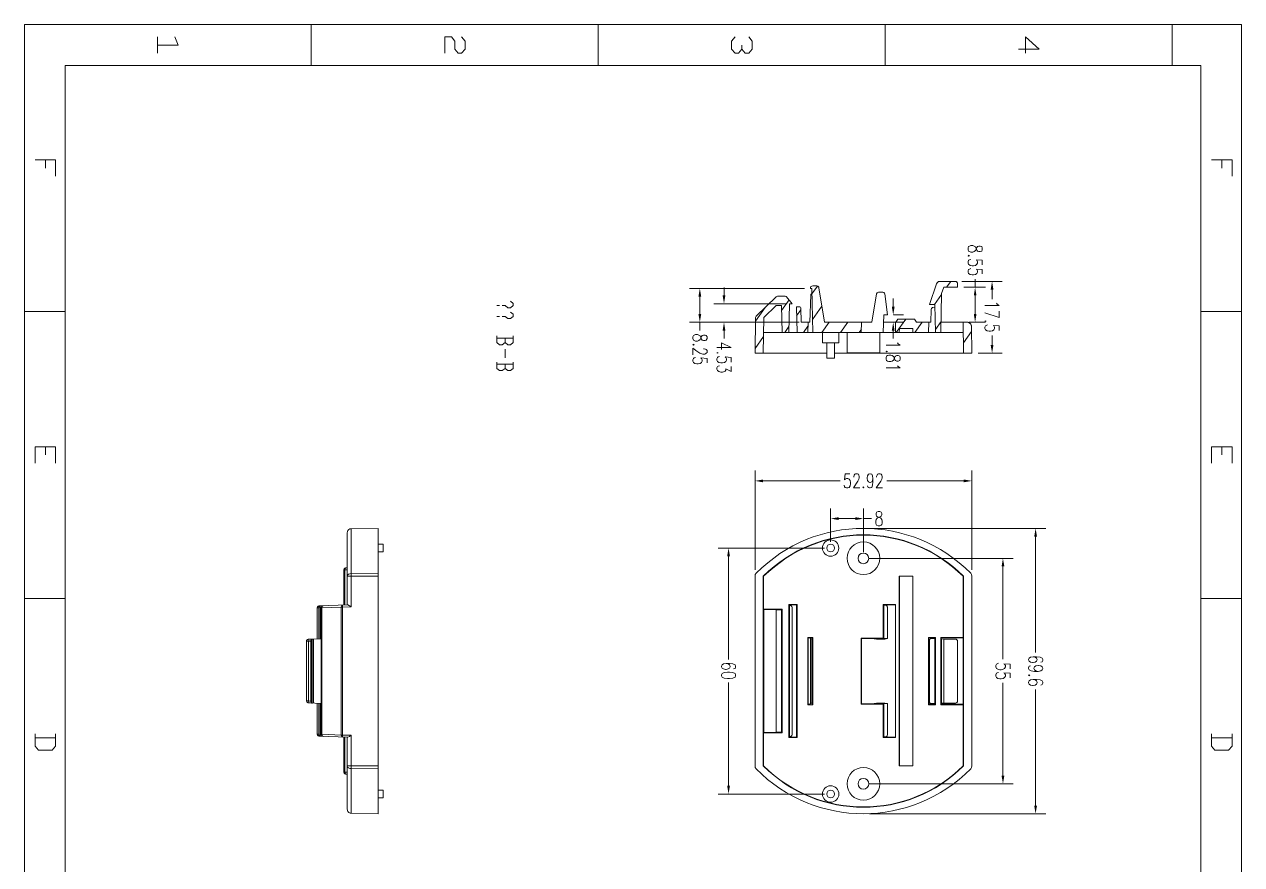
# Model space of a CAD drawing. Header units: millimetres. Extents: x 0 to 204, y 0 to 288.
# Drawn here: x 0 to 203.6, y 147.4 to 288 of the extents above; entities that cross this region are included whole.
import ezdxf

# ---------------------------------------------------------------- set-up
doc = ezdxf.new("R2010")
doc.units = ezdxf.units.MM

msp = doc.modelspace()

# ---------------------------------------------------------------- hatches: boundary and pattern name
h = msp.add_hatch(color=0)
h.dxf.hatch_style = 2
h.paths.add_polyline_path([(0, 287.951333), (0.105833, 287.951333), (0.105833, 287.930167), (0.084667, 287.8455), (0, 287.824333)])
h = msp.add_hatch(color=0)
h.dxf.hatch_style = 2
h.paths.add_polyline_path([(48.090667, 287.951333), (48.090667, 287.930167), (48.0695, 287.8455), (47.984833, 287.824333), (47.900167, 287.8455), (47.879, 287.930167), (47.879, 287.951333)])
h = msp.add_hatch(color=0)
h.dxf.hatch_style = 2
h.paths.add_polyline_path([(96.0755, 287.951333), (96.0755, 287.930167), (96.054333, 287.8455), (95.969667, 287.824333), (95.885, 287.8455), (95.863833, 287.930167), (95.863833, 287.951333)])
h = msp.add_hatch(color=0)
h.dxf.hatch_style = 2
h.paths.add_polyline_path([(144.060333, 287.951333), (144.060333, 287.930167), (144.039167, 287.8455), (143.9545, 287.824333), (143.869833, 287.8455), (143.848667, 287.930167), (143.848667, 287.951333)])
h = msp.add_hatch(color=0)
h.dxf.hatch_style = 2
h.paths.add_polyline_path([(192.045167, 287.951333), (192.045167, 287.930167), (192.024, 287.8455), (191.939333, 287.824333), (191.854667, 287.8455), (191.8335, 287.930167), (191.8335, 287.951333)])
h = msp.add_hatch(color=0)
h.dxf.hatch_style = 2
h.paths.add_polyline_path([(162.073167, 243.586), (161.6075, 243.586), (161.840333, 244.961833)])
h = msp.add_hatch(color=0)
h.dxf.hatch_style = 2
h.paths.add_polyline_path([(113.199333, 242.421833), (112.733667, 242.421833), (112.9665, 243.7765)])
h = msp.add_hatch(color=0)
h.dxf.hatch_style = 2
h.paths.add_polyline_path([(117.242167, 242.612333), (116.7765, 242.612333), (117.009333, 241.2365)])
h = msp.add_hatch(color=0)
h.dxf.hatch_style = 2
h.paths.add_polyline_path([(159.236833, 242.612333), (158.792333, 242.612333), (159.004, 243.988167)])
h = msp.add_hatch(color=0)
h.dxf.hatch_style = 2
h.paths.add_polyline_path([(145.542, 240.749667), (145.076333, 240.749667), (145.309167, 239.373833)])
h = msp.add_hatch(color=0)
h.dxf.hatch_style = 2
h.paths.add_polyline_path([(113.199333, 239.500833), (112.733667, 239.500833), (112.9665, 238.125)])
h = msp.add_hatch(color=0)
h.dxf.hatch_style = 2
h.paths.add_polyline_path([(159.236833, 239.500833), (158.792333, 239.500833), (159.004, 238.125)])
h = msp.add_hatch(color=0)
h.dxf.hatch_style = 2
h.paths.add_polyline_path([(117.242167, 236.749167), (116.7765, 236.749167), (117.009333, 238.125)])
h = msp.add_hatch(color=0)
h.dxf.hatch_style = 2
h.paths.add_polyline_path([(145.542, 236.749167), (145.076333, 236.749167), (145.309167, 238.125)])
h = msp.add_hatch(color=0)
h.dxf.hatch_style = 2
h.paths.add_polyline_path([(162.073167, 234.336167), (161.6075, 234.336167), (161.840333, 232.960333)])
h = msp.add_hatch(color=0)
h.dxf.hatch_style = 2
h.paths.add_polyline_path([(123.549833, 211.836), (123.549833, 211.370333), (122.195167, 211.603167)])
h = msp.add_hatch(color=0)
h.dxf.hatch_style = 2
h.paths.add_polyline_path([(157.099, 211.836), (157.099, 211.370333), (158.453667, 211.603167)])
h = msp.add_hatch(color=0)
h.dxf.hatch_style = 2
h.paths.add_polyline_path([(136.2075, 205.528333), (136.2075, 205.062667), (134.831667, 205.2955)])
h = msp.add_hatch(color=0)
h.dxf.hatch_style = 2
h.paths.add_polyline_path([(138.959167, 205.528333), (138.959167, 205.062667), (140.335, 205.2955)])
h = msp.add_hatch(color=0)
h.dxf.hatch_style = 2
h.paths.add_polyline_path([(169.3545, 202.289833), (168.888833, 202.289833), (169.121667, 203.6445)])
h = msp.add_hatch(color=0)
h.dxf.hatch_style = 2
h.paths.add_polyline_path([(118.004167, 199.009), (117.5385, 199.009), (117.771333, 200.363667)])
h = msp.add_hatch(color=0)
h.dxf.hatch_style = 2
h.paths.add_polyline_path([(163.8935, 197.2945), (163.427833, 197.2945), (163.660667, 198.649167)])
h = msp.add_hatch(color=0)
h.dxf.hatch_style = 2
h.paths.add_polyline_path([(163.8935, 162.327167), (163.427833, 162.327167), (163.660667, 160.951333)])
h = msp.add_hatch(color=0)
h.dxf.hatch_style = 2
h.paths.add_polyline_path([(118.004167, 160.612667), (117.5385, 160.612667), (117.771333, 159.236833)])
h = msp.add_hatch(color=0)
h.dxf.hatch_style = 2
h.paths.add_polyline_path([(169.3545, 157.310667), (168.888833, 157.310667), (169.121667, 155.934833)])

# ---------------------------------------------------------------- linework, layer by layer
at = {"color": 0, "lineweight": 0}
for points in [[(0, 287.930167), (203.581, 287.930167)], [(0, 287.930167), (0, 0)], [(0, 287.930167), (203.581, 287.930167)], [(0, 287.930167), (0.021167, 287.930167)], [(47.984833, 287.930167), (47.984833, 281.093333)], [(95.969667, 287.930167), (95.969667, 281.093333)], [(143.9545, 287.930167), (143.9545, 281.093333)], [(191.939333, 287.930167), (191.939333, 281.093333)], [(203.581, 287.930167), (203.581, 0)], [(25.146, 285.855833), (25.7175, 284.48), (22.2885, 284.48)], [(22.2885, 285.855833), (22.2885, 283.104167)], [(73.130833, 285.855833), (73.702333, 285.157333), (73.702333, 283.802667), (73.130833, 283.104167), (72.559333, 283.104167), (71.987833, 283.802667), (71.987833, 285.157333), (71.4375, 285.855833), (70.2945, 285.855833), (70.2945, 283.104167)], [(119.993833, 283.802667), (119.422333, 283.104167), (118.850833, 283.104167), (118.279333, 283.802667), (118.279333, 285.157333), (118.850833, 285.855833)], [(121.136833, 285.855833), (121.708333, 285.157333), (121.708333, 283.802667), (121.136833, 283.104167), (120.565333, 283.104167), (119.993833, 283.802667), (119.993833, 284.48)], [(167.407167, 283.104167), (167.407167, 285.855833), (169.693167, 283.802667), (166.264167, 283.802667)], [(6.836833, 281.093333), (6.836833, 6.836833)], [(6.836833, 281.093333), (196.744167, 281.093333)], [(196.744167, 281.093333), (196.744167, 6.836833)], [(1.799167, 265.303), (5.228167, 265.303), (5.228167, 262.551333)], [(3.513667, 265.303), (3.513667, 263.927167)], [(198.543333, 265.303), (201.972333, 265.303), (201.972333, 262.551333)], [(200.257833, 265.303), (200.257833, 263.927167)], [(160.2105, 247.734667), (160.2105, 248.496667), (159.1945, 248.581333), (159.300333, 248.496667), (159.406167, 248.263833), (159.406167, 248.031), (159.300333, 247.819333), (159.0675, 247.65), (158.728833, 247.5865), (158.496, 247.5865), (158.157333, 247.65), (157.9245, 247.819333), (157.818667, 248.031), (157.818667, 248.263833), (157.9245, 248.496667), (158.0515, 248.581333), (158.263167, 248.644833)], [(160.2105, 246.210667), (160.2105, 246.972667), (159.1945, 247.036167), (159.300333, 246.972667), (159.406167, 246.739833), (159.406167, 246.507), (159.300333, 246.274167), (159.0675, 246.126), (158.728833, 246.041333), (158.496, 246.041333), (158.157333, 246.126), (157.9245, 246.274167), (157.818667, 246.507), (157.818667, 246.739833), (157.9245, 246.972667), (158.0515, 247.036167), (158.263167, 247.120833)], [(153.289, 236.4105), (152.4, 236.4105), (152.273, 241.088333), (151.362833, 241.088333), (152.569333, 244.580833), (152.632833, 244.729), (152.759833, 244.856), (152.908, 244.940667), (153.077333, 244.961833), (155.723167, 244.961833)], [(151.362833, 241.088333), (152.569333, 244.580833)], [(153.077333, 244.961833), (152.865667, 244.9195), (152.675167, 244.771333), (152.569333, 244.580833)], [(153.077333, 244.961833), (155.723167, 244.961833)], [(156.061833, 244.623167), (156.061833, 243.988167), (153.775833, 243.988167), (153.394833, 242.951), (153.289, 236.4105)], [(154.918833, 244.961833), (154.2415, 243.988167)], [(156.061833, 244.623167), (156.040667, 244.750167), (155.977167, 244.856), (155.850167, 244.940667), (155.723167, 244.961833)], [(156.061833, 244.623167), (156.0195, 244.7925), (155.8925, 244.9195), (155.723167, 244.961833)], [(156.061833, 243.988167), (156.061833, 244.623167)], [(156.760333, 244.961833), (163.554833, 244.961833)], [(159.004, 243.988167), (159.004, 245.364)], [(130.471333, 243.7765), (111.252, 243.7765)], [(112.9665, 242.421833), (112.9665, 239.500833)], [(117.009333, 242.612333), (117.009333, 243.967)], [(122.406833, 239.141), (125.751167, 242.3795), (125.857, 242.443), (125.984, 242.485333), (127.232833, 242.485333)], [(122.406833, 239.141), (125.751167, 242.3795)], [(125.984, 242.485333), (125.751167, 242.3795)], [(125.984, 242.485333), (127.232833, 242.485333)], [(127.486833, 242.358333), (127.381, 242.443), (127.232833, 242.485333)], [(127.486833, 242.358333), (127.381, 242.443), (127.232833, 242.485333)], [(127.486833, 242.358333), (128.397, 241.2365), (127.973667, 241.2365), (127.846667, 236.4105)], [(128.397, 241.2365), (127.486833, 242.358333)], [(131.5085, 242.697), (131.360333, 238.125)], [(131.699, 244.1575), (131.487333, 244.0305)], [(131.487333, 243.7765), (131.487333, 244.0305)], [(131.720167, 243.7765), (131.487333, 243.7765)], [(131.720167, 242.8875), (131.6355, 242.866333), (131.550833, 242.781667), (131.5085, 242.697)], [(131.868333, 244.199833), (131.699, 244.1575)], [(132.630333, 244.178667), (131.720167, 242.908667)], [(131.720167, 243.7765), (131.847167, 236.4105)], [(131.868333, 244.199833), (132.5245, 244.199833)], [(132.884333, 243.9035), (132.820833, 244.051667), (132.693833, 244.1575), (132.5245, 244.199833)], [(133.836833, 238.125), (132.884333, 243.9035)], [(142.536333, 242.8875), (141.710833, 238.125)], [(142.875, 243.162667), (142.726833, 243.120333), (142.599833, 243.035667), (142.536333, 242.8875)], [(142.875, 243.162667), (143.552333, 243.162667)], [(143.891, 242.866333), (143.8275, 243.0145), (143.721667, 243.120333), (143.552333, 243.162667)], [(143.891, 242.866333), (144.3355, 239.373833)], [(153.394833, 242.781667), (152.2095, 241.088333)], [(153.394833, 242.951), (153.289, 236.4105)], [(153.775833, 243.988167), (153.394833, 242.951)], [(153.775833, 243.988167), (156.061833, 243.988167)], [(157.099, 243.988167), (160.7185, 243.988167)], [(159.004, 239.500833), (159.004, 242.612333)], [(161.840333, 243.586), (161.840333, 241.977333)], [(79.480833, 240.919), (79.036333, 240.919)], [(81.301167, 241.638667), (81.745667, 241.278833), (81.745667, 240.919), (81.301167, 240.559167), (80.8355, 240.559167), (80.391, 240.919), (79.925333, 240.919)], [(127.359833, 241.2365), (115.294833, 241.2365)], [(127.846667, 236.4105), (126.746, 236.4105), (126.619, 240.961333), (125.751167, 240.961333), (123.676833, 238.9505), (123.571, 232.960333), (122.195167, 232.960333), (122.301, 238.908167)], [(123.8885, 240.580333), (122.279833, 238.294333)], [(123.571, 232.960333), (123.676833, 238.9505), (125.751167, 240.961333)], [(125.751167, 240.961333), (126.619, 240.961333)], [(126.619, 240.961333), (126.746, 236.4105)], [(127.889, 241.8715), (126.640167, 240.0935)], [(127.846667, 236.4105), (127.973667, 241.2365)], [(127.973667, 241.2365), (128.397, 241.2365)], [(129.116667, 240.686167), (129.688167, 240.686167)], [(129.116667, 240.686167), (129.2225, 236.4105)], [(129.836333, 240.559167), (129.794, 240.643833), (129.688167, 240.686167)], [(129.921, 238.125), (129.836333, 240.559167)], [(133.392333, 240.834333), (131.804833, 238.5695)], [(145.309167, 240.749667), (145.309167, 242.104333)], [(152.273, 241.088333), (151.362833, 241.088333)], [(151.638, 240.241667), (151.5745, 238.125)], [(151.892, 240.580333), (151.722667, 240.453333), (151.638, 240.241667)], [(151.892, 240.580333), (152.273, 240.665)], [(152.273, 241.088333), (152.4, 236.4105)], [(162.581167, 241.3), (162.708167, 241.130667), (163.046833, 240.919), (160.633833, 240.919)], [(0, 239.945333), (6.836833, 239.945333)], [(79.480833, 239.098667), (79.036333, 239.098667)], [(81.301167, 239.818333), (81.745667, 239.4585), (81.745667, 239.098667), (81.301167, 238.738833), (80.8355, 238.738833), (80.391, 239.098667), (79.925333, 239.098667)], [(122.195167, 232.960333), (122.301, 238.908167)], [(122.406833, 239.141), (122.322167, 239.035167), (122.301, 238.908167)], [(122.406833, 239.141), (122.301, 238.908167)], [(129.836333, 240.199333), (129.137833, 239.225667)], [(143.637, 236.4105), (143.721667, 239.373833)], [(144.3355, 239.373833), (143.721667, 239.373833)], [(145.3515, 239.373833), (147.023667, 239.373833)], [(145.7325, 238.125), (145.965333, 238.506)], [(147.425833, 238.675333), (145.817167, 236.4105)], [(146.261667, 238.675333), (146.092333, 238.633), (145.965333, 238.506)], [(146.261667, 238.675333), (148.674667, 238.675333)], [(148.971, 238.506), (148.844, 238.633), (148.674667, 238.675333)], [(149.182667, 238.125), (148.971, 238.506)], [(153.331333, 238.230833), (152.378833, 236.897333)], [(160.633833, 239.691333), (163.046833, 238.929333), (163.046833, 239.987667)], [(196.744167, 239.945333), (203.581, 239.945333)], [(129.6035, 238.125), (111.252, 238.125)], [(112.9665, 238.125), (112.9665, 236.749167)], [(127.359833, 238.125), (115.294833, 238.125)], [(117.009333, 236.749167), (117.009333, 235.3945)], [(123.6345, 236.4105), (157.014333, 236.4105)], [(127.867833, 237.405333), (127.169333, 236.4105)], [(127.889, 238.125), (129.180167, 238.125)], [(129.921, 238.125), (131.360333, 238.125)], [(131.042833, 237.49), (130.280833, 236.4105)], [(131.021667, 236.4105), (131.064, 238.125)], [(134.598833, 238.125), (133.392333, 236.4105)], [(133.477, 236.4105), (133.477, 234.696)], [(133.836833, 238.125), (141.710833, 238.125)], [(136.2075, 236.4105), (136.2075, 234.696)], [(137.710333, 238.125), (136.503833, 236.4105)], [(137.583333, 236.4105), (137.583333, 233.023833)], [(139.996333, 236.960833), (139.615333, 236.4105)], [(139.975167, 236.4105), (140.0175, 238.125)], [(143.0655, 236.4105), (143.0655, 233.023833)], [(143.679333, 238.125), (145.7325, 238.125)], [(145.309167, 236.749167), (145.309167, 235.3945)], [(145.3515, 238.125), (147.023667, 238.125)], [(145.669, 238.125), (145.711333, 236.4105)], [(146.325167, 236.4105), (146.346333, 237.087833)], [(146.346333, 237.087833), (148.59, 237.087833)], [(148.59, 237.087833), (148.611167, 236.4105)], [(150.135167, 238.125), (148.928667, 236.4105)], [(149.182667, 238.125), (151.5745, 238.125)], [(151.214667, 236.4105), (151.257, 238.125)], [(153.310167, 238.125), (157.691667, 238.125)], [(158.453667, 232.960333), (157.077833, 232.960333), (156.993167, 238.125), (157.691667, 238.125)], [(156.993167, 238.125), (157.077833, 232.960333)], [(158.390167, 236.601), (157.056667, 234.674833)], [(158.390167, 237.447667), (158.374116, 237.581529), (158.331479, 237.710067), (158.265368, 237.828915), (158.178897, 237.933706), (158.075178, 238.020076), (157.957325, 238.083659), (157.82845, 238.120089), (157.691667, 238.125)], [(158.390167, 237.447667), (158.347833, 237.659333), (158.242, 237.849833), (158.093833, 237.998), (157.903333, 238.103833), (157.691667, 238.125)], [(158.030333, 238.125), (160.7185, 238.125)], [(158.390167, 237.447667), (158.453667, 232.960333)], [(158.390167, 237.447667), (158.453667, 232.960333)], [(163.046833, 236.770333), (163.046833, 237.532333), (162.009667, 237.617), (162.136667, 237.532333), (162.2425, 237.320667), (162.2425, 237.087833), (162.136667, 236.855), (161.903833, 236.706833), (161.565167, 236.622167), (161.332333, 236.622167), (160.993667, 236.706833), (160.760833, 236.855), (160.633833, 237.087833), (160.633833, 237.320667), (160.760833, 237.532333), (160.866667, 237.617), (161.0995, 237.701667)], [(79.036333, 235.839), (79.036333, 234.738333), (79.480833, 234.3785), (79.925333, 234.3785), (80.391, 234.738333), (80.391, 235.479167)], [(81.745667, 235.479167), (79.036333, 235.479167)], [(80.391, 234.738333), (80.8355, 234.3785), (81.301167, 234.3785), (81.745667, 234.738333), (81.745667, 235.839)], [(118.215833, 233.934), (116.607167, 234.696), (116.607167, 233.553)], [(123.613333, 235.754333), (122.195167, 233.7435)], [(136.2075, 234.696), (133.477, 234.696)], [(134.196667, 234.696), (134.196667, 232.134833)], [(135.487833, 234.696), (135.487833, 232.134833)], [(146.05, 234.696), (146.155833, 234.547833), (146.4945, 234.315), (144.102667, 234.315)], [(161.840333, 234.336167), (161.840333, 235.944833)], [(80.391, 233.658833), (80.391, 232.198333)], [(113.6015, 233.701167), (113.707333, 233.701167), (113.940167, 233.6165), (114.046, 233.553), (114.173, 233.404833), (114.173, 233.087333), (114.046, 232.939167), (113.919618, 232.848848), (113.779825, 232.797906), (113.629063, 232.781996), (113.469771, 232.796771), (113.304389, 232.837887), (113.135358, 232.900998), (112.965118, 232.981759), (112.796108, 233.075824), (112.63077, 233.178847), (112.471543, 233.286484), (112.320868, 233.394388), (112.181184, 233.498215), (112.054931, 233.593618), (111.944551, 233.676252), (111.852483, 233.741773), (111.781167, 233.785833), (111.781167, 232.706333)], [(114.173, 231.3305), (114.173, 232.0925), (113.135833, 232.177167), (113.262833, 232.0925), (113.368667, 231.859667), (113.368667, 231.626833), (113.262833, 231.394), (113.03, 231.245833), (112.691333, 231.182333), (112.4585, 231.182333), (112.119833, 231.245833), (111.887, 231.394), (111.781167, 231.626833), (111.781167, 231.859667), (111.887, 232.0925), (111.992833, 232.177167), (112.225667, 232.240667)], [(118.215833, 233.934), (115.802833, 233.934)], [(118.215833, 231.478667), (118.215833, 232.261833), (117.178667, 232.325333), (117.305667, 232.261833), (117.4115, 232.029), (117.4115, 231.796167), (117.305667, 231.563333), (117.072833, 231.415167), (116.734167, 231.3305), (116.501333, 231.3305), (116.162667, 231.415167), (115.929833, 231.563333), (115.802833, 231.796167), (115.802833, 232.029), (115.929833, 232.261833), (116.035667, 232.325333), (116.2685, 232.41)], [(122.195167, 232.960333), (134.196667, 232.960333)], [(135.487833, 232.134833), (134.196667, 232.134833)], [(135.487833, 232.960333), (158.453667, 232.960333)], [(143.0655, 233.023833), (137.583333, 233.023833)], [(159.490833, 232.960333), (163.554833, 232.960333)], [(79.036333, 231.478667), (79.036333, 230.399167), (79.480833, 230.039333), (79.925333, 230.039333), (80.391, 230.399167), (80.391, 231.118833)], [(81.745667, 231.118833), (79.036333, 231.118833)], [(80.391, 230.399167), (80.8355, 230.039333), (81.301167, 230.039333), (81.745667, 230.399167), (81.745667, 231.478667)], [(118.215833, 230.716667), (118.215833, 229.87), (117.305667, 230.335667), (117.305667, 230.102833), (117.178667, 229.954667), (117.072833, 229.87), (116.734167, 229.8065), (116.501333, 229.8065), (116.162667, 229.87), (115.929833, 230.039333), (115.802833, 230.272167), (115.802833, 230.483833), (115.929833, 230.716667), (116.035667, 230.801333), (116.2685, 230.864833)], [(146.05, 230.864833), (146.155833, 230.716667), (146.4945, 230.483833), (144.102667, 230.483833)], [(1.799167, 217.297), (5.228167, 217.297), (5.228167, 214.5665)], [(1.799167, 217.297), (1.799167, 214.5665)], [(3.513667, 217.297), (3.513667, 215.942333)], [(198.543333, 217.297), (201.972333, 217.297), (201.972333, 214.5665)], [(198.543333, 217.297), (198.543333, 214.5665)], [(200.257833, 217.297), (200.257833, 215.942333)], [(122.195167, 196.701833), (122.195167, 213.317667)], [(138.027833, 212.809667), (137.265833, 212.809667), (137.181167, 211.7725), (137.265833, 211.8995), (137.498667, 212.005333), (137.7315, 212.005333), (137.943167, 211.8995), (138.1125, 211.666667), (138.176, 211.328), (138.176, 211.095167), (138.1125, 210.7565), (137.943167, 210.523667), (137.7315, 210.417833), (137.498667, 210.417833), (137.265833, 210.523667), (137.181167, 210.6295), (137.117667, 210.862333)], [(138.726333, 212.238167), (138.726333, 212.344), (138.789833, 212.576833), (138.8745, 212.703833), (139.022667, 212.809667), (139.340167, 212.809667), (139.488333, 212.703833), (139.551833, 212.576833), (139.6365, 212.344), (139.6365, 212.132333), (139.551833, 211.8995), (139.403667, 211.560833), (138.641667, 210.417833), (139.721167, 210.417833)], [(141.9225, 212.005333), (141.859, 211.666667), (141.710833, 211.433833), (141.478, 211.328), (141.393333, 211.328), (141.1605, 211.433833), (141.012333, 211.666667), (140.927667, 212.005333), (140.927667, 212.132333), (141.012333, 212.471), (141.1605, 212.703833), (141.393333, 212.809667), (141.478, 212.809667), (141.710833, 212.703833), (141.859, 212.471), (141.9225, 212.005333), (141.9225, 211.433833), (141.859, 210.862333), (141.710833, 210.523667), (141.478, 210.417833), (141.329833, 210.417833), (141.097, 210.523667), (141.012333, 210.7565)], [(142.536333, 212.238167), (142.536333, 212.344), (142.621, 212.576833), (142.705667, 212.703833), (142.853833, 212.809667), (143.150167, 212.809667), (143.3195, 212.703833), (143.383, 212.576833), (143.467667, 212.344), (143.467667, 212.132333), (143.383, 211.8995), (143.234833, 211.560833), (142.472833, 210.417833), (143.531167, 210.417833)], [(158.453667, 196.701833), (158.453667, 213.317667)], [(123.549833, 211.603167), (136.419167, 211.603167)], [(157.099, 211.603167), (144.229667, 211.603167)], [(134.831667, 201.400833), (134.831667, 207.01)], [(140.335, 199.686333), (140.335, 207.01)], [(54.6735, 203.581), (54.461833, 203.559833), (54.271333, 203.454), (54.123167, 203.305833), (54.0385, 203.115333), (53.996167, 202.903667)], [(54.6735, 203.581), (59.160833, 203.665667)], [(54.6735, 203.581), (54.6735, 196.130333)], [(59.160833, 203.665667), (59.160833, 155.934833)], [(158.263167, 196.1515), (157.316569, 197.061162), (156.336184, 197.912137), (155.324262, 198.704423), (154.283056, 199.438022), (153.21482, 200.112933), (152.121805, 200.729155), (151.006265, 201.28669), (149.870451, 201.785537), (148.716617, 202.225697), (147.547015, 202.607168), (146.363897, 202.929951), (145.169516, 203.194047), (143.966125, 203.399454), (142.755977, 203.546174), (141.541323, 203.634206), (140.324417, 203.66355), (139.10751, 203.634206), (137.892857, 203.546174), (136.682708, 203.399454), (135.479317, 203.194047), (134.284936, 202.929951), (133.101819, 202.607168), (131.932217, 202.225697), (130.778382, 201.785537), (129.642569, 201.28669), (128.527028, 200.729155), (127.434014, 200.112933), (126.365777, 199.438022), (125.324572, 198.704423), (124.31265, 197.912137), (123.332264, 197.061162), (122.385667, 196.1515)], [(136.2075, 205.2955), (138.959167, 205.2955)], [(140.335, 205.2955), (141.689667, 205.2955)], [(141.351, 203.6445), (170.836167, 203.6445)], [(53.996167, 190.881), (53.996167, 202.903667)], [(157.077833, 195.664667), (156.189099, 196.503009), (155.269716, 197.287265), (154.321727, 198.017435), (153.347175, 198.693517), (152.348104, 199.315514), (151.326556, 199.883423), (150.284576, 200.397246), (149.224206, 200.856982), (148.14749, 201.262632), (147.056471, 201.614195), (145.953192, 201.911671), (144.839697, 202.155061), (143.718028, 202.344364), (142.59023, 202.479581), (141.458345, 202.560711), (140.324417, 202.587754), (139.190488, 202.560711), (138.058604, 202.479581), (136.930805, 202.344364), (135.809137, 202.155061), (134.695641, 201.911671), (133.592362, 201.614195), (132.501343, 201.262632), (131.424627, 200.856982), (130.364257, 200.397246), (129.322277, 199.883423), (128.300729, 199.315514), (127.301658, 198.693517), (126.327106, 198.017435), (125.379117, 197.287265), (124.459734, 196.503009), (123.571, 195.664667)], [(157.014333, 195.6435), (156.129538, 196.477133), (155.2141, 197.256983), (154.27006, 197.98305), (153.299463, 198.655335), (152.304352, 199.273837), (151.286768, 199.838556), (150.248756, 200.349492), (149.192357, 200.806645), (148.119615, 201.210016), (147.032573, 201.559604), (145.933274, 201.855409), (144.82376, 202.097432), (143.706074, 202.285671), (142.58226, 202.420128), (141.45436, 202.500802), (140.324417, 202.527694), (139.194474, 202.500802), (138.066574, 202.420128), (136.942759, 202.285671), (135.825074, 202.097432), (134.71556, 201.855409), (133.61626, 201.559604), (132.529218, 201.210016), (131.456476, 200.806645), (130.400078, 200.349492), (129.362065, 199.838556), (128.344482, 199.273837), (127.34937, 198.655335), (126.378773, 197.98305), (125.434734, 197.256983), (124.519295, 196.477133), (123.6345, 195.6435)], [(169.121667, 202.289833), (169.121667, 182.901167)], [(59.160833, 201.019833), (59.986333, 201.019833)], [(59.160833, 199.728667), (59.986333, 199.728667)], [(59.986333, 201.019833), (59.986333, 199.728667)], [(133.815667, 200.363667), (116.056833, 200.363667)], [(117.771333, 199.009), (117.771333, 181.758167)], [(141.351, 198.649167), (165.375167, 198.649167)], [(53.7845, 197.0405), (53.615167, 196.998167), (53.488167, 196.871167), (53.445833, 196.701833)], [(53.996167, 196.701833), (53.445833, 196.701833)], [(53.445833, 190.859833), (53.445833, 196.701833)], [(53.7845, 197.0405), (53.721, 197.019333), (53.6575, 196.934667), (53.615167, 196.701833)], [(53.615167, 196.701833), (53.615167, 190.859833)], [(53.996167, 197.0405), (53.7845, 197.0405)], [(54.6735, 196.130333), (54.440667, 196.088), (54.229, 196.003333), (54.059667, 195.855167), (53.996167, 195.6435)], [(59.160833, 195.664667), (54.6735, 195.6435), (53.996167, 195.6435)], [(59.160833, 196.1515), (54.6735, 196.130333)], [(54.6735, 195.6435), (54.6735, 196.130333)], [(54.6735, 195.6435), (54.6735, 190.542333)], [(122.385667, 196.1515), (122.2375, 195.939833), (122.195167, 195.664667)], [(122.195167, 195.664667), (122.195167, 163.935833)], [(123.571, 195.664667), (123.571, 163.935833)], [(123.6345, 195.6435), (123.571, 195.664667)], [(123.6345, 195.6435), (123.6345, 190.140167)], [(146.325167, 195.664667), (146.325167, 163.935833)], [(146.325167, 195.664667), (148.611167, 195.664667)], [(146.325167, 195.664667), (146.346333, 195.6435)], [(146.346333, 195.6435), (146.346333, 163.957)], [(146.346333, 195.6435), (148.59, 195.6435)], [(148.611167, 195.664667), (148.59, 195.6435)], [(148.59, 195.6435), (148.59, 163.957)], [(148.611167, 195.664667), (148.611167, 163.935833)], [(157.077833, 195.664667), (157.014333, 195.6435)], [(157.014333, 195.6435), (157.014333, 185.42)], [(157.077833, 195.664667), (157.077833, 163.935833)], [(158.453667, 195.664667), (158.411333, 195.939833), (158.263167, 196.1515)], [(158.453667, 195.664667), (158.453667, 163.935833)], [(163.660667, 197.2945), (163.660667, 181.779333)], [(0, 191.9605), (6.836833, 191.9605)], [(196.744167, 191.9605), (203.581, 191.9605)], [(49.297167, 190.711667), (49.127833, 190.648167), (49.000833, 190.542333), (48.9585, 190.373)], [(48.9585, 185.187167), (48.9585, 190.373)], [(49.233667, 190.373), (48.9585, 190.373)], [(49.445333, 190.711667), (49.3395, 190.6905), (49.276, 190.605833), (49.233667, 190.5)], [(49.233667, 185.187167), (49.233667, 190.5)], [(49.445333, 190.5), (49.233667, 190.5)], [(49.297167, 190.711667), (49.254833, 190.648167)], [(49.254833, 190.648167), (49.254833, 190.584667)], [(54.080833, 190.881), (49.297167, 190.711667)], [(49.445333, 190.711667), (49.445333, 190.5)], [(49.445333, 190.5), (49.678167, 190.521167)], [(49.445333, 190.5), (49.445333, 185.187167)], [(49.995667, 190.732833), (49.826333, 190.6905), (49.699333, 190.5635), (49.657, 190.394167)], [(49.741667, 190.394167), (49.657, 190.394167)], [(49.657, 169.2275), (49.657, 190.394167)], [(49.995667, 190.732833), (49.889833, 190.6905), (49.805167, 190.605833), (49.741667, 190.394167)], [(49.741667, 190.394167), (52.980167, 190.5)], [(49.741667, 190.394167), (49.741667, 169.2275)], [(52.980167, 190.5), (53.043667, 190.711667), (53.107167, 190.796333), (53.213, 190.838667)], [(53.213, 190.5), (52.980167, 190.5)], [(52.980167, 169.1005), (52.980167, 190.5)], [(53.213, 190.838667), (53.234167, 190.838667)], [(53.213, 190.838667), (53.213, 190.5)], [(53.213, 190.5), (54.6735, 190.542333)], [(53.213, 190.5), (53.213, 169.1005)], [(54.080833, 190.881), (54.398333, 190.732833), (54.6735, 190.542333)], [(123.6345, 190.140167), (126.746, 190.140167)], [(123.6345, 190.140167), (123.676833, 190.076667)], [(123.676833, 190.076667), (123.676833, 169.523833)], [(126.619, 190.034333), (125.751167, 190.034333), (123.676833, 190.076667)], [(125.751167, 169.566167), (125.751167, 190.034333)], [(126.746, 190.140167), (126.619, 190.034333)], [(126.619, 190.034333), (126.619, 169.566167)], [(126.746, 190.140167), (126.746, 169.460333)], [(127.846667, 190.923333), (127.846667, 168.677167)], [(127.846667, 190.923333), (129.2225, 190.923333)], [(127.846667, 190.923333), (127.973667, 190.754)], [(127.889, 190.881), (129.180167, 190.881)], [(127.973667, 168.8465), (127.973667, 190.754)], [(128.397, 190.4365), (128.343058, 190.584187), (128.25386, 190.683489), (128.130399, 190.738671), (127.973667, 190.754)], [(128.397, 169.185167), (128.397, 190.4365)], [(129.2225, 190.923333), (129.116667, 190.796333)], [(129.116667, 190.796333), (129.116667, 190.648167)], [(129.116667, 168.952333), (129.116667, 190.648167)], [(129.2225, 190.923333), (129.2225, 168.677167)], [(143.637, 190.923333), (143.637, 185.314167)], [(143.637, 190.923333), (145.711333, 190.923333)], [(143.637, 190.923333), (143.721667, 190.838667)], [(143.679333, 190.881), (145.669, 190.881)], [(143.721667, 185.250667), (143.721667, 190.838667)], [(143.721667, 190.838667), (143.975667, 190.838667)], [(144.3355, 190.478833), (144.317033, 190.537829), (144.310927, 190.569867), (144.31175, 190.584532), (144.312452, 190.600097), (144.301468, 190.62017), (144.275683, 190.66122), (144.229667, 190.732833), (144.158039, 190.778966), (144.116954, 190.804833), (144.096838, 190.815867), (144.081211, 190.815164), (144.066551, 190.814292), (144.034561, 190.820315), (143.975667, 190.838667)], [(144.3355, 185.250667), (144.3355, 190.478833)], [(145.711333, 190.923333), (145.669, 190.881)], [(145.669, 190.881), (145.669, 168.740667)], [(145.711333, 190.923333), (145.711333, 168.677167)], [(131.021667, 185.42), (131.021667, 174.1805)], [(131.021667, 185.42), (131.847167, 185.42)], [(131.021667, 185.42), (131.064, 185.3565)], [(131.064, 185.3565), (131.064, 174.244)], [(131.064, 185.3565), (131.360333, 185.3565)], [(131.5085, 185.187167), (131.360333, 185.3565)], [(131.720167, 185.166), (131.720167, 185.187167), (131.847167, 185.42)], [(131.847167, 185.42), (131.847167, 174.1805)], [(139.975167, 185.314167), (139.975167, 174.286333)], [(139.975167, 185.314167), (143.637, 185.314167)], [(139.975167, 185.314167), (140.0175, 185.271833)], [(140.0175, 185.271833), (140.0175, 174.328667)], [(140.0175, 185.271833), (141.710833, 185.271833)], [(142.536333, 185.144833), (141.710833, 185.271833)], [(143.637, 185.314167), (143.721667, 185.250667)], [(151.214667, 185.42), (151.214667, 174.1805)], [(151.214667, 185.42), (152.4, 185.42)], [(151.214667, 185.42), (151.257, 185.3565)], [(151.257, 185.3565), (151.257, 174.244)], [(151.257, 185.3565), (151.5745, 185.3565)], [(151.638, 185.271833), (151.5745, 185.3565)], [(151.638, 185.271833), (151.892, 185.271833)], [(152.273, 185.271833), (151.892, 185.271833)], [(152.273, 185.250667), (152.4, 185.42)], [(152.4, 185.42), (152.4, 174.1805)], [(153.289, 174.1805), (153.289, 185.42)], [(153.289, 185.42), (157.014333, 185.42)], [(153.394833, 185.187167), (153.289, 185.42)], [(153.310167, 185.3565), (156.993167, 185.3565)], [(156.993167, 185.3565), (157.014333, 185.42)], [(156.993167, 174.244), (156.993167, 185.3565)], [(47.455667, 185.123667), (47.353637, 185.070948), (47.264638, 184.994285), (47.202361, 184.897646), (47.1805, 184.785)], [(47.498, 185.123667), (47.328667, 185.081333), (47.222833, 184.954333), (47.1805, 184.785)], [(47.1805, 174.8155), (47.1805, 184.785)], [(47.1805, 184.785), (47.540333, 184.785)], [(47.455667, 185.123667), (47.498, 185.123667)], [(47.498, 185.123667), (49.657, 185.208333)], [(47.540333, 184.785), (47.5615, 184.9755), (47.582667, 185.060167), (47.646167, 185.123667)], [(47.540333, 184.785), (47.921333, 184.806167)], [(47.540333, 184.785), (47.540333, 174.8155)], [(48.0695, 185.144833), (47.963667, 185.1025), (47.921333, 185.017833)], [(47.921333, 174.603833), (47.921333, 185.017833)], [(47.984833, 185.017833), (47.921333, 185.017833)], [(48.090667, 185.144833), (48.048333, 185.144833), (48.006, 185.1025), (47.984833, 185.060167), (47.984833, 185.017833)], [(47.984833, 185.017833), (47.984833, 174.603833)], [(48.111833, 185.017833), (47.984833, 185.017833)], [(48.26, 185.144833), (48.1965, 185.144833), (48.175333, 185.123667), (48.154167, 185.1025), (48.133, 185.081333), (48.111833, 185.060167), (48.111833, 185.017833)], [(48.111833, 174.582667), (48.111833, 185.017833)], [(48.344667, 174.455667), (48.344667, 185.166)], [(131.487333, 174.455667), (131.487333, 185.166)], [(131.487333, 185.166), (131.720167, 185.166)], [(131.5085, 185.187167), (131.720167, 185.187167)], [(131.720167, 185.187167), (131.741333, 185.187167)], [(131.720167, 174.455667), (131.720167, 185.166)], [(142.536333, 185.144833), (142.875, 185.144833)], [(142.875, 185.144833), (143.552333, 185.144833)], [(143.552333, 185.144833), (143.891, 185.144833)], [(144.3355, 185.250667), (143.721667, 185.250667)], [(143.891, 185.144833), (144.3355, 185.250667)], [(151.722667, 185.250667), (151.659167, 185.250667), (151.5745, 185.2295), (151.511, 185.187167), (151.426333, 185.1025), (151.384, 185.039), (151.362833, 184.9755), (151.362833, 184.912)], [(151.362833, 174.6885), (151.362833, 184.912)], [(152.273, 185.250667), (151.722667, 185.250667)], [(152.273, 174.349833), (152.273, 185.250667)], [(153.394833, 174.413333), (153.394833, 185.187167)], [(153.394833, 185.187167), (153.775833, 185.144833)], [(153.775833, 174.455667), (153.775833, 185.144833)], [(155.723167, 185.144833), (153.775833, 185.144833)], [(156.061833, 184.806167), (156.040915, 184.937962), (155.966186, 185.049054), (155.854615, 185.123369), (155.723167, 185.144833)], [(156.061833, 174.794333), (156.061833, 184.806167)], [(169.968333, 181.2925), (170.201167, 181.356), (170.307, 181.588833), (170.307, 181.758167), (170.201167, 181.969833), (169.8625, 182.139167), (169.291, 182.202667), (168.7195, 182.202667), (168.253833, 182.139167), (168.021, 181.969833), (167.915167, 181.758167), (167.915167, 181.6735), (168.021, 181.440667), (168.253833, 181.2925), (168.5925, 181.207833), (168.7195, 181.207833), (169.058167, 181.2925), (169.291, 181.440667), (169.396833, 181.6735), (169.396833, 181.758167), (169.291, 181.969833), (169.058167, 182.139167), (168.7195, 182.202667)], [(118.618, 180.1495), (118.850833, 180.234167), (118.956667, 180.445833), (118.956667, 180.615167), (118.850833, 180.826833), (118.512167, 180.996167), (117.940667, 181.059667), (117.369167, 181.059667), (116.9035, 180.996167), (116.691833, 180.826833), (116.564833, 180.615167), (116.564833, 180.5305), (116.691833, 180.297667), (116.9035, 180.1495), (117.263333, 180.064833), (117.369167, 180.064833), (117.707833, 180.1495), (117.940667, 180.297667), (118.0465, 180.5305), (118.0465, 180.615167), (117.940667, 180.826833), (117.707833, 180.996167), (117.369167, 181.059667)], [(164.867167, 180.191833), (164.867167, 180.953833), (163.83, 181.017333), (163.935833, 180.953833), (164.062833, 180.721), (164.062833, 180.488167), (163.935833, 180.255333), (163.724167, 180.107167), (163.364333, 180.0225), (163.152667, 180.0225), (162.792833, 180.107167), (162.581167, 180.255333), (162.454167, 180.488167), (162.454167, 180.721), (162.581167, 180.953833), (162.687, 181.017333), (162.919833, 181.102)], [(164.867167, 178.646667), (164.867167, 179.429833), (163.83, 179.493333), (163.935833, 179.429833), (164.062833, 179.197), (164.062833, 178.964167), (163.935833, 178.731333), (163.724167, 178.583167), (163.364333, 178.4985), (163.152667, 178.4985), (162.792833, 178.583167), (162.581167, 178.731333), (162.454167, 178.964167), (162.454167, 179.197), (162.581167, 179.429833), (162.687, 179.493333), (162.919833, 179.578)], [(169.523833, 179.747333), (169.164, 179.832), (168.952333, 179.980167), (168.825333, 180.213), (168.825333, 180.297667), (168.952333, 180.5305), (169.164, 180.678667), (169.523833, 180.742167), (169.629667, 180.742167), (169.968333, 180.678667), (170.201167, 180.5305), (170.307, 180.297667), (170.307, 180.213), (170.201167, 179.980167), (169.968333, 179.832), (169.523833, 179.747333), (168.952333, 179.747333), (168.380833, 179.832), (168.021, 179.980167), (167.915167, 180.213), (167.915167, 180.361167), (168.021, 180.594), (168.253833, 180.678667)], [(117.771333, 160.612667), (117.771333, 177.8635)], [(163.660667, 162.327167), (163.660667, 177.821167)], [(169.968333, 177.461333), (170.201167, 177.546), (170.307, 177.757667), (170.307, 177.927), (170.201167, 178.159833), (169.8625, 178.308), (169.291, 178.3715), (168.7195, 178.3715), (168.253833, 178.308), (168.021, 178.159833), (167.915167, 177.927), (167.915167, 177.842333), (168.021, 177.6095), (168.253833, 177.461333), (168.5925, 177.376667), (168.7195, 177.376667), (169.058167, 177.461333), (169.291, 177.6095), (169.396833, 177.842333), (169.396833, 177.927), (169.291, 178.159833), (169.058167, 178.308), (168.7195, 178.3715)], [(169.121667, 157.310667), (169.121667, 176.699333)], [(47.1805, 174.8155), (47.1805, 174.773167), (47.222833, 174.667333), (47.3075, 174.5615), (47.413333, 174.498), (47.498, 174.476833)], [(47.1805, 174.8155), (47.222833, 174.646167), (47.328667, 174.519167), (47.498, 174.476833)], [(47.540333, 174.8155), (47.1805, 174.8155)], [(47.498, 174.476833), (49.657, 174.392167)], [(47.921333, 174.794333), (47.540333, 174.8155)], [(47.646167, 174.476833), (47.582667, 174.519167), (47.540333, 174.8155)], [(47.921333, 174.603833), (47.963667, 174.498), (48.0695, 174.455667), (48.048333, 174.476833)], [(47.984833, 174.603833), (47.921333, 174.603833)], [(48.111833, 174.582667), (47.984833, 174.603833)], [(47.984833, 174.603833), (47.984833, 174.540333), (48.048333, 174.476833)], [(48.0695, 174.455667), (48.090667, 174.455667)], [(48.111833, 174.582667), (48.111833, 174.540333), (48.1965, 174.455667), (48.26, 174.455667)], [(48.9585, 169.248667), (48.9585, 174.4345)], [(49.233667, 169.1005), (49.233667, 174.413333)], [(49.445333, 174.413333), (49.445333, 169.1005)], [(131.064, 174.244), (131.021667, 174.1805)], [(131.021667, 174.1805), (131.847167, 174.1805)], [(131.064, 174.244), (131.360333, 174.244)], [(131.5085, 174.413333), (131.360333, 174.244)], [(131.487333, 174.455667), (131.720167, 174.455667)], [(131.720167, 174.413333), (131.5085, 174.413333)], [(131.847167, 174.1805), (131.720167, 174.413333), (131.720167, 174.455667)], [(131.720167, 174.413333), (131.741333, 174.413333)], [(140.0175, 174.328667), (139.975167, 174.286333)], [(139.975167, 174.286333), (143.637, 174.286333)], [(140.0175, 174.328667), (141.710833, 174.328667)], [(142.536333, 174.455667), (141.710833, 174.328667)], [(142.875, 174.455667), (142.536333, 174.455667)], [(142.875, 174.455667), (143.552333, 174.455667)], [(143.891, 174.455667), (143.552333, 174.455667)], [(143.637, 174.286333), (143.721667, 174.371)], [(143.637, 174.286333), (143.637, 168.677167)], [(143.721667, 168.783), (143.721667, 174.371)], [(144.3355, 174.371), (143.721667, 174.371)], [(143.891, 174.455667), (144.3355, 174.371)], [(144.3355, 169.121667), (144.3355, 174.371)], [(151.257, 174.244), (151.214667, 174.1805)], [(151.214667, 174.1805), (152.4, 174.1805)], [(151.257, 174.244), (151.5745, 174.244)], [(151.362833, 174.6885), (151.362833, 174.625), (151.384, 174.5615), (151.426333, 174.498), (151.511, 174.413333), (151.5745, 174.371), (151.659167, 174.371), (151.722667, 174.349833)], [(151.638, 174.328667), (151.5745, 174.244)], [(151.892, 174.328667), (151.638, 174.328667)], [(152.273, 174.349833), (151.722667, 174.349833)], [(151.892, 174.328667), (152.273, 174.328667)], [(152.4, 174.1805), (152.273, 174.349833)], [(153.289, 174.1805), (153.394833, 174.413333)], [(157.014333, 174.1805), (153.289, 174.1805)], [(156.993167, 174.244), (153.310167, 174.244)], [(153.394833, 174.413333), (153.775833, 174.455667)], [(155.723167, 174.455667), (153.775833, 174.455667)], [(155.723167, 174.455667), (155.857492, 174.478421), (155.965393, 174.550652), (156.036847, 174.660057), (156.061833, 174.794333)], [(156.993167, 174.244), (157.014333, 174.1805)], [(157.014333, 174.1805), (157.014333, 163.978167)], [(1.799167, 169.312167), (1.799167, 167.259), (2.370667, 166.581667), (4.656667, 166.581667), (5.228167, 167.259), (5.228167, 169.312167)], [(48.9585, 169.248667), (49.233667, 169.248667)], [(48.9585, 169.248667), (49.000833, 169.079333), (49.127833, 168.952333), (49.297167, 168.888833)], [(49.233667, 169.1005), (49.445333, 169.1005)], [(49.233667, 169.1005), (49.276, 168.994667), (49.3395, 168.931167), (49.445333, 168.888833)], [(49.254833, 169.015833), (49.254833, 168.9735)], [(49.254833, 168.9735), (49.297167, 168.888833)], [(49.678167, 169.1005), (49.445333, 169.1005)], [(49.445333, 169.1005), (49.445333, 168.888833)], [(49.657, 169.2275), (49.741667, 169.2275)], [(49.657, 169.2275), (49.699333, 169.058167), (49.826333, 168.931167), (49.995667, 168.867667)], [(52.980167, 169.1005), (49.741667, 169.2275)], [(49.741667, 169.2275), (49.805167, 168.994667), (49.889833, 168.91), (49.995667, 168.867667)], [(52.980167, 169.1005), (53.213, 169.1005)], [(53.213, 168.761833), (53.107167, 168.804167), (53.043667, 168.888833), (52.980167, 169.1005)], [(54.6735, 169.058167), (53.213, 169.1005)], [(53.213, 169.1005), (53.213, 168.761833)], [(54.6735, 169.058167), (54.398333, 168.867667), (54.080833, 168.7195)], [(54.6735, 169.058167), (54.6735, 163.978167)], [(123.6345, 169.460333), (123.676833, 169.523833)], [(123.6345, 169.460333), (123.6345, 163.978167)], [(123.6345, 169.460333), (126.746, 169.460333)], [(123.676833, 169.523833), (125.751167, 169.566167)], [(125.751167, 169.566167), (126.619, 169.566167)], [(126.746, 169.460333), (126.619, 169.566167)], [(127.973667, 168.8465), (128.12519, 168.866178), (128.257697, 168.930902), (128.354022, 169.038091), (128.397, 169.185167)], [(143.975667, 168.783), (144.062318, 168.791128), (144.131506, 168.808532), (144.18601, 168.835462), (144.228608, 168.872165), (144.262078, 168.918888), (144.289198, 168.975881), (144.312746, 169.043391), (144.3355, 169.121667)], [(198.543333, 169.312167), (198.543333, 167.259), (199.114833, 166.581667), (201.400833, 166.581667), (201.972333, 167.259), (201.972333, 169.312167)], [(5.228167, 168.634833), (1.799167, 168.634833)], [(49.297167, 168.888833), (54.080833, 168.7195)], [(53.213, 168.761833), (53.234167, 168.761833)], [(53.445833, 162.919833), (53.445833, 168.761833)], [(53.615167, 168.740667), (53.615167, 162.919833)], [(53.996167, 156.696833), (53.996167, 168.740667)], [(127.846667, 168.677167), (127.973667, 168.8465)], [(127.846667, 168.677167), (129.2225, 168.677167)], [(127.889, 168.740667), (129.180167, 168.740667)], [(129.116667, 168.952333), (129.116667, 168.825333)], [(129.2225, 168.677167), (129.116667, 168.825333)], [(143.721667, 168.783), (143.637, 168.677167)], [(143.637, 168.677167), (145.711333, 168.677167)], [(143.679333, 168.740667), (145.669, 168.740667)], [(143.721667, 168.783), (143.975667, 168.783)], [(145.711333, 168.677167), (145.669, 168.740667)], [(201.972333, 168.634833), (198.543333, 168.634833)], [(53.445833, 162.919833), (53.615167, 162.919833)], [(53.445833, 162.919833), (53.488167, 162.7505), (53.615167, 162.6235), (53.7845, 162.56)], [(53.996167, 162.898667), (53.615167, 162.919833)], [(53.615167, 162.919833), (53.636333, 162.708167), (53.699833, 162.6235), (53.7845, 162.56)], [(53.996167, 163.978167), (54.6735, 163.978167)], [(54.6735, 163.491333), (54.440667, 163.5125), (54.229, 163.597167), (54.059667, 163.745333), (53.996167, 163.978167)], [(59.160833, 163.935833), (54.6735, 163.978167)], [(54.6735, 163.491333), (54.6735, 163.978167)], [(54.6735, 163.491333), (54.6735, 156.0195)], [(54.6735, 163.491333), (59.160833, 163.449)], [(122.195167, 163.935833), (122.2375, 163.681833), (122.385667, 163.449)], [(122.385667, 163.449), (123.330492, 162.540363), (124.309448, 161.690348), (125.320261, 160.898954), (126.360655, 160.166182), (127.428354, 159.492032), (128.521083, 158.876504), (129.636566, 158.319597), (130.772528, 157.821313), (131.926694, 157.381649), (133.096788, 157.000608), (134.280535, 156.678188), (135.475658, 156.414391), (136.679884, 156.209215), (137.890936, 156.06266), (139.106538, 155.974728), (140.324417, 155.945417), (141.542295, 155.974728), (142.757898, 156.06266), (143.968949, 156.209215), (145.173175, 156.414391), (146.368299, 156.678188), (147.552045, 157.000608), (148.722139, 157.381649), (149.876305, 157.821313), (151.012267, 158.319597), (152.12775, 158.876504), (153.220479, 159.492032), (154.288178, 160.166182), (155.328572, 160.898954), (156.339385, 161.690348), (157.318342, 162.540363), (158.263167, 163.449)], [(123.571, 163.935833), (123.6345, 163.978167)], [(123.571, 163.935833), (124.457541, 163.098164), (125.375156, 162.314537), (126.321773, 161.584954), (127.29532, 160.909413), (128.293727, 160.287916), (129.314921, 159.720463), (130.35683, 159.207052), (131.417384, 158.747685), (132.494511, 158.342361), (133.586138, 157.99108), (134.690195, 157.693842), (135.80461, 157.450648), (136.927311, 157.261497), (138.056227, 157.126389), (139.189286, 157.045324), (140.324417, 157.018302), (141.459547, 157.045324), (142.592606, 157.126389), (143.721522, 157.261497), (144.844223, 157.450648), (145.958638, 157.693842), (147.062695, 157.99108), (148.154323, 158.342361), (149.231449, 158.747685), (150.292003, 159.207052), (151.333913, 159.720463), (152.355106, 160.287916), (153.353513, 160.909413), (154.32706, 161.584954), (155.273677, 162.314537), (156.191292, 163.098164), (157.077833, 163.935833)], [(123.6345, 163.978167), (124.513437, 163.142547), (125.424149, 162.360839), (126.364518, 161.633042), (127.332426, 160.959155), (128.325755, 160.339179), (129.342385, 159.773115), (130.380199, 159.260961), (131.437079, 158.802718), (132.510906, 158.398386), (133.599562, 158.047965), (134.700929, 157.751455), (135.812888, 157.508856), (136.933322, 157.320168), (138.060111, 157.185391), (139.191138, 157.104524), (140.324284, 157.077569), (141.457432, 157.104524), (142.588462, 157.185391), (143.715256, 157.320168), (144.835697, 157.508856), (145.947665, 157.751455), (147.049044, 158.047965), (148.137713, 158.398386), (149.211556, 158.802718), (150.268453, 159.260961), (151.306287, 159.773115), (152.322939, 160.339179), (153.316291, 160.959155), (154.284225, 161.633042), (155.224622, 162.360839), (156.135364, 163.142547), (157.014333, 163.978167)], [(146.325167, 163.935833), (146.346333, 163.957)], [(146.325167, 163.935833), (148.611167, 163.935833)], [(146.346333, 163.957), (148.59, 163.957)], [(148.611167, 163.935833), (148.59, 163.957)], [(157.014333, 163.978167), (157.077833, 163.935833)], [(158.263167, 163.449), (158.411333, 163.681833), (158.453667, 163.935833)], [(53.996167, 162.56), (53.7845, 162.56)], [(141.351, 160.951333), (165.375167, 160.951333)], [(59.160833, 159.893), (59.986333, 159.893)], [(59.986333, 159.893), (59.986333, 158.580667)], [(133.815667, 159.236833), (116.056833, 159.236833)], [(59.160833, 158.580667), (59.986333, 158.580667)], [(53.996167, 156.696833), (54.02883, 156.539169), (54.069555, 156.407594), (54.12174, 156.299493), (54.188783, 156.212249), (54.274083, 156.143244), (54.381036, 156.089863), (54.513043, 156.049487), (54.6735, 156.0195)], [(54.6735, 156.0195), (59.160833, 155.934833)], [(141.351, 155.934833), (170.836167, 155.934833)]]:
    msp.add_lwpolyline(points, dxfattribs=at)
for points in [[(160.2105, 250.571), (160.104667, 250.803833), (159.871833, 250.867333), (159.639, 250.867333), (159.406167, 250.803833), (159.300333, 250.6345), (159.1945, 250.338167), (159.0675, 250.105333), (158.834667, 249.957167), (158.623, 249.8725), (158.263167, 249.8725), (158.0515, 249.957167), (157.9245, 250.020667), (157.818667, 250.2535), (157.818667, 250.571), (157.9245, 250.803833), (158.0515, 250.867333), (158.263167, 250.952), (158.623, 250.952), (158.834667, 250.867333), (159.0675, 250.719167), (159.1945, 250.486333), (159.300333, 250.19), (159.406167, 250.020667), (159.639, 249.957167), (159.871833, 249.957167), (160.104667, 250.020667), (160.2105, 250.2535)], [(158.0515, 249.258667), (157.9245, 249.343333), (157.818667, 249.258667), (157.9245, 249.195167)], [(139.975167, 236.4105), (131.847167, 236.4105), (131.720167, 243.7765), (131.487333, 243.7765), (131.487333, 244.0305), (131.699, 244.1575), (131.868333, 244.199833), (132.5245, 244.199833), (132.6515, 244.178667), (132.757333, 244.115167), (132.842, 244.0305), (132.884333, 243.9035), (133.836833, 238.125), (140.0175, 238.125)], [(131.021667, 236.4105), (129.2225, 236.4105), (129.116667, 240.686167), (129.688167, 240.686167), (129.794, 240.643833), (129.836333, 240.559167), (129.921, 238.125), (131.064, 238.125)], [(146.325167, 236.4105), (145.711333, 236.4105), (145.669, 238.125), (145.7325, 238.125), (145.965333, 238.506), (146.092333, 238.633), (146.261667, 238.675333), (148.674667, 238.675333), (148.844, 238.633), (148.971, 238.506), (149.182667, 238.125), (151.257, 238.125), (151.214667, 236.4105), (148.611167, 236.4105), (148.59, 237.087833), (146.346333, 237.087833)], [(160.866667, 238.3155), (160.760833, 238.379), (160.633833, 238.3155), (160.760833, 238.230833)], [(114.173, 235.690833), (114.046, 235.923667), (113.834333, 235.987167), (113.6015, 235.987167), (113.368667, 235.923667), (113.262833, 235.7755), (113.135833, 235.458), (113.03, 235.225167), (112.797167, 235.077), (112.564333, 234.992333), (112.225667, 234.992333), (111.992833, 235.077), (111.887, 235.161667), (111.781167, 235.3945), (111.781167, 235.690833), (111.887, 235.923667), (111.992833, 235.987167), (112.225667, 236.071833), (112.564333, 236.071833), (112.797167, 235.987167), (113.03, 235.839), (113.135833, 235.606167), (113.262833, 235.309833), (113.368667, 235.161667), (113.6015, 235.077), (113.834333, 235.077), (114.046, 235.161667), (114.173, 235.3945)], [(111.992833, 234.399667), (111.887, 234.463167), (111.781167, 234.399667), (111.887, 234.315)], [(116.035667, 233.023833), (115.929833, 233.087333), (115.802833, 233.023833), (115.929833, 232.939167)], [(144.3355, 233.256667), (144.2085, 233.320167), (144.102667, 233.256667), (144.2085, 233.172)], [(146.4945, 232.261833), (146.388667, 232.4735), (146.155833, 232.558167), (145.923, 232.558167), (145.711333, 232.4735), (145.584333, 232.325333), (145.4785, 232.029), (145.3515, 231.796167), (145.139833, 231.648), (144.907, 231.563333), (144.568333, 231.563333), (144.3355, 231.648), (144.2085, 231.7115), (144.102667, 231.944333), (144.102667, 232.261833), (144.2085, 232.4735), (144.3355, 232.558167), (144.568333, 232.642833), (144.907, 232.642833), (145.139833, 232.558167), (145.3515, 232.41), (145.4785, 232.177167), (145.584333, 231.859667), (145.711333, 231.7115), (145.923, 231.648), (146.155833, 231.648), (146.388667, 231.7115), (146.4945, 231.944333)], [(140.335, 210.6295), (140.250333, 210.523667), (140.335, 210.417833), (140.3985, 210.523667)], [(142.769167, 206.502), (142.536333, 206.375), (142.451667, 206.142167), (142.451667, 205.9305), (142.536333, 205.697667), (142.6845, 205.570667), (143.002, 205.464833), (143.213667, 205.359), (143.383, 205.126167), (143.4465, 204.893333), (143.4465, 204.554667), (143.383, 204.321833), (143.298333, 204.216), (143.0655, 204.089), (142.769167, 204.089), (142.536333, 204.216), (142.451667, 204.321833), (142.388167, 204.554667), (142.388167, 204.893333), (142.451667, 205.126167), (142.621, 205.359), (142.832667, 205.464833), (143.150167, 205.570667), (143.298333, 205.697667), (143.383, 205.9305), (143.383, 206.142167), (143.298333, 206.375), (143.0655, 206.502)], [(118.956667, 179.154667), (118.850833, 179.3875), (118.512167, 179.535667), (117.940667, 179.620333), (117.602, 179.620333), (117.0305, 179.535667), (116.691833, 179.3875), (116.564833, 179.154667), (116.564833, 179.0065), (116.691833, 178.773667), (117.0305, 178.6255), (117.602, 178.540833), (117.940667, 178.540833), (118.512167, 178.6255), (118.850833, 178.773667), (118.956667, 179.0065)], [(168.148, 179.07), (168.021, 179.154667), (167.915167, 179.07), (168.021, 178.985333)]]:
    msp.add_lwpolyline(points, close=True, dxfattribs=at)
for centre, radius in [((134.84225, 200.37425), 1.365119), ((134.842185, 200.374158), 0.645609), ((140.324549, 198.65975), 2.736652), ((140.323555, 198.649167), 0.893472), ((140.324483, 160.94075), 2.734503), ((140.323887, 160.951333), 0.894424), ((134.842118, 159.236833), 1.372725), ((134.842118, 159.236833), 0.652663)]:
    msp.add_circle(centre, radius, dxfattribs=at)

doc.saveas('drawing.dxf')
